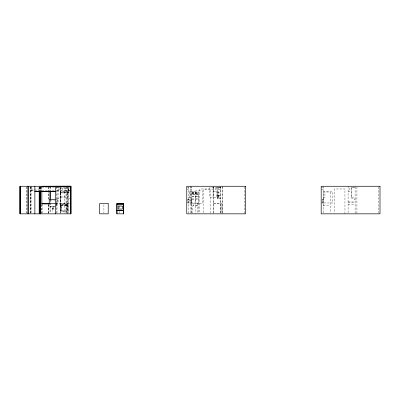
<?xml version="1.0" encoding="UTF-8"?>
<svg xmlns="http://www.w3.org/2000/svg" width="400" height="400" viewBox="0 0 400 400"><rect width="100%" height="100%" fill="white"/><g stroke="black" fill="none" stroke-linecap="round" stroke-linejoin="round"><path stroke-width="0.3" stroke-dasharray="2 1.5" d="M191.855 213.21L191.855 203.475L202.47 203.495L202.47 190.86L195.575 190.86L195.575 203.495M191.855 203.21L191.855 192.545L198.75 192.545L198.75 213.7M52.82 208.005C53.36 208.64 52.32 207.49 52.535 210.135C53.14 211.015 52.035 211.415 52.635 210.655M52.74 208.33L52.755 208.005M53.025 208.335L52.955 208.045M53.09 208.33L53.1 208.01L53.015 210.71L52.49 211.21M52.7 208.01L52.965 208.005A2.92 0.325 90 0 1 52.565 210.93M190.135 187.09L191.855 187.09M220.69 187.195L217.24 187.195L217.24 198.33M355.11 187.195L351.665 187.195L351.665 198.33L355.11 198.33M187.265 187.465L188.77 187.465M321.185 187.475L323.195 187.465M220.69 187.56L209.78 187.56L209.78 197.185L220.69 197.185M351.665 187.56L355.11 187.56M41.87 187.67L55.57 187.67M56.195 187.67L70.735 187.67M217.24 187.775L220.69 187.775M70.77 187.92L68.44 187.92L68.44 190.29L70.19 190.29M351.665 188.24L351.665 197.655M40.36 188.815L41.87 188.815M67.885 189.005L68.19 189.005L68.19 191.05L67.885 191.05M30.67 189.07L39.465 189.07M190.135 189.335L191.855 189.335M187.265 189.645L188.77 189.645M213.83 189.69L203.345 189.69L203.345 213.815M321.185 189.645L323.195 189.645M220.69 189.72L217.13 189.71L217.13 198.335L220.69 198.33M31.25 190.145L38.99 190.145M41.835 190.43L55.55 190.43M57.02 190.54L70.735 190.54M31.065 190.72L34.225 190.72M70.77 190.865L64.705 190.865L64.705 213.22M57.02 190.97L70.735 190.97M213.67 191.815L215.375 191.815L215.375 186.885M348.095 191.815L349.8 191.815L349.8 186.265M67.885 191.955L60.735 191.955L60.735 188.08L67.885 188.08L67.885 192.155M188.77 191.96L195.735 191.96L195.735 213.84M323.195 191.96L330.155 191.96L330.155 213.235M60.325 192.155L70.735 192.155M60.325 192.37L68.295 192.37M191.855 192.64L198.75 192.64M217.24 192.73L220.69 192.73M217.24 192.945L220.69 192.945M191.855 193.065L198.75 193.065M191.855 193.16L198.75 193.16M191.855 193.33L198.75 193.33M217.24 195.165L220.69 195.165M218.39 195.295L220.69 195.295M217.24 195.38L220.69 195.38M60.43 196.25L67.325 196.25M217.13 196.38L220.58 196.38M191.87 196.615L198.155 196.615L191.87 196.835M217.24 196.97L220.69 196.97M351.665 197.185L355.11 197.185M60.43 197.255L67.325 197.255M188.77 197.55L190.495 197.55L190.495 191.96M323.195 197.55L324.92 197.55L324.92 191.96M217.24 198.115L220.69 198.115M57.02 198.26L60.43 198.26L60.43 190.97M70.735 198.26L67.325 198.26L67.325 190.97M188.77 198.96L188.77 200.145M191.855 198.965L198.14 198.965L191.855 199.18M323.195 198.96L323.195 200.145M355.11 199.22L354.395 199.22L355.11 199.465M55.705 199.39L58.06 199.39M187.265 199.405L188.77 199.405M322.19 199.405L323.195 199.405M190.135 199.74L191.855 199.74M188.77 199.82L187.675 199.82L187.675 202.51L188.77 202.51M323.195 199.82L322.1 199.82L322.1 202.51L323.195 202.51M191.855 199.925L191.855 201.165M50.24 200.03L57.675 200.03L57.675 203.04L55.815 203.04M191.855 200.045L190.635 200.045L190.635 202.68L191.855 202.68M187.465 201.035L188.13 201.035L188.13 202.005L187.465 202.005M321.89 201.035L322.555 201.035L322.555 202.005L321.89 202.005M348.095 201.96L355.11 201.96M348.095 202.12L355.11 202.12M187.265 202.975L198.4 202.975L198.4 191.9L189.405 191.9L189.405 202.975M321.185 202.975L323.195 202.975M323.83 202.975L332.825 202.975L332.825 191.9L323.83 191.9L323.83 205.35M190.135 203.21L192.7 203.21M55.705 203.43L70.11 203.43M213.67 203.5L220.69 203.5M60.505 203.535L67.255 203.535M197.365 203.615L198.75 203.615M213.685 203.655L221.98 203.655L221.98 213.69M55.91 203.93L70.735 203.93M348.095 204.235L355.11 204.235M60.685 205.01L67.865 205.01M60.685 205.15L67.865 205.15M323.195 205.35L330.155 205.35M197.365 205.72L193.245 205.72L193.245 203.475M197.365 205.89L192.7 205.89L192.7 213.07M54.78 206.265L49.85 206.265L49.85 204.565M55.575 206.3L49.7 206.3L49.7 204.58M378.625 186.88L378.625 213.225M356.925 186.88L356.925 213.84M355.11 186.88L355.11 213.84M348.095 186.265L348.095 213.84M344.945 213.84L344.945 188.975L334.28 188.975L334.28 213.22M323.195 186.265L323.195 213.84M244.2 186.88L244.2 213.84M222.505 186.88L222.505 213.84M222.3 186.265L222.3 213.205M221.01 203.66L221.01 213.68M220.69 186.88L220.69 213.23M220.58 186.265L220.58 213.815M218.39 187.775L218.39 196.97M216.38 187.56L216.38 197.185M213.83 186.265L213.83 213.23M213.67 186.885L213.685 213.69M213.08 187.56L213.08 197.185M210.52 213.22L210.52 188.975L199.855 188.975L199.855 213.22M197.365 203.475L197.365 213.7M191.855 186.265L191.855 213.84M190.135 186.265L190.135 213.205M188.77 186.835L188.77 213.84M119.4 205.95L119.4 208.33M119.4 211.3L119.4 213.085M103.91 204.76L103.91 213.085M68.295 187.67L68.295 213.225M68.08 187.67L68.08 192.155M68.08 192.37L68.08 213.225M67.865 213.84L67.865 192.945L60.685 192.945L60.685 213.225M67.72 192.945L67.72 205.01M67.72 205.15L67.72 213.66M67.47 186.16L67.47 188.08M66.22 186.88L66.22 213.23M66.03 186.88L66.03 213.23M65.025 187.67L65.025 191.11L62.73 191.11L62.73 187.67M60.825 192.945L60.825 205.01M60.825 205.15L60.825 213.055M60.54 187.67L60.54 192.155M60.54 192.37L60.54 213.225M60.325 187.67L60.325 213.225M60.16 203.43L60.16 203.93M58.06 186.16L58.06 203.43M57.02 186.265L57.02 213.22M56.835 186.88L56.835 213.23M56.16 203.43L56.16 206.3M56.015 203.43L56.015 206.265M53.525 206.3L53.525 208.025L52.34 208.025L52.34 206.3M50.2 186.88L50.2 190.555M50.2 199.745L50.2 202.2M50.2 202.81L50.2 213.23M50.015 186.265L50.015 190.555M50.015 199.745L50.015 202.2M50.015 202.81L50.015 213.23M48.815 204.11L48.815 213.23M48.735 186.88L48.735 199.135M48.735 204.65L48.735 213.23M48.55 186.88L48.55 199.135M48.55 204.65L48.55 213.23M42.135 204.11L42.135 213.23M41.835 186.265L41.87 190.65M41.87 204.55L41.87 213.23M41.685 186.265L41.685 190.555M41.65 204.65L41.685 213.23M40.62 186.265L40.62 190.555M40.55 186.88L40.51 190.555M40.435 186.775L40.435 190.65M40.36 186.265L40.36 190.65M39.65 186.265L39.65 190.555M39.465 186.83L39.465 190.305M39.365 186.88L39.365 190.555M39.18 186.825L39.18 190.72M38.99 186.82L38.99 190.72M31.25 186.82L31.25 190.72M31.065 186.265L31.065 213.215M30.88 186.88L30.88 213.23M30.67 186.265L30.67 213.22M30.485 186.88L30.485 213.23M27.015 186.82L27.015 213.23M26.825 186.825L26.825 213.23M60.105 187.885L58.28 187.885L58.28 189.73L60.105 189.73L60.105 187.885M198.18 194.51L191.895 194.725L198.18 194.51M67.305 204.65L60.985 204.65L60.985 211.4L67.305 211.4L67.305 204.65M67.045 204.91L61.245 204.91L61.245 211.14L67.045 211.14L67.045 204.91M66.68 205.27L61.605 205.27L61.605 210.775L66.68 210.775L66.68 205.27"/><path stroke-width="0.6" d="M34.87 191.28L55.3 191.28M34.87 191.37L55.3 191.37M55.12 199.39L49.23 199.39L49.23 203.93L41.87 203.93M41.87 203.43L55.12 203.43M116.995 203.75L123.53 203.75M116.815 210.485L123.705 210.485M116.815 210.59L123.705 210.59M123.53 203.57L123.53 213.84M116.995 203.57L116.995 213.84M70.885 186.265L70.885 213.84M70.735 213.84L70.735 186.16L41.87 186.265M70.7 186.265L70.7 213.84M55.3 186.265L55.3 213.84M50.2 191.17L50.2 199.135M50.015 191.17L50.015 199.135M41.835 191.05L41.87 204.075M40.62 191.17L40.62 213.84M40.55 191.17L40.55 213.84M40.435 191.17L40.435 213.84M40.36 191.17L40.36 213.84M39.365 191.17L39.365 213.84M39.18 190.72L39.18 213.84M34.87 186.265L34.87 213.84M28.19 186.265L28.19 213.84M28.005 186.265L28.005 213.84M20.255 186.265L20.255 213.84M20.185 186.265L20.185 213.84M20.07 186.265L20.07 213.84M70.955 186.265L20 186.265L20 213.84L70.955 213.84L70.955 186.265M245.575 186.265L186.76 186.265L186.76 213.84L245.575 213.84L245.575 186.265M380 186.265L321.185 186.265L321.185 213.84L380 213.84L380 186.265M108.22 203.57L99.6 203.57L99.6 213.84L108.22 213.84L108.22 203.57M123.705 203.59L116.815 203.57L116.815 213.84L123.705 213.84L123.705 203.57M123.32 203.955L117.2 203.955L117.2 204.21L123.32 204.21L123.32 203.955M122.275 206.065L118.245 206.065L118.245 209.05L122.275 209.05L122.275 206.065"/></g></svg>
